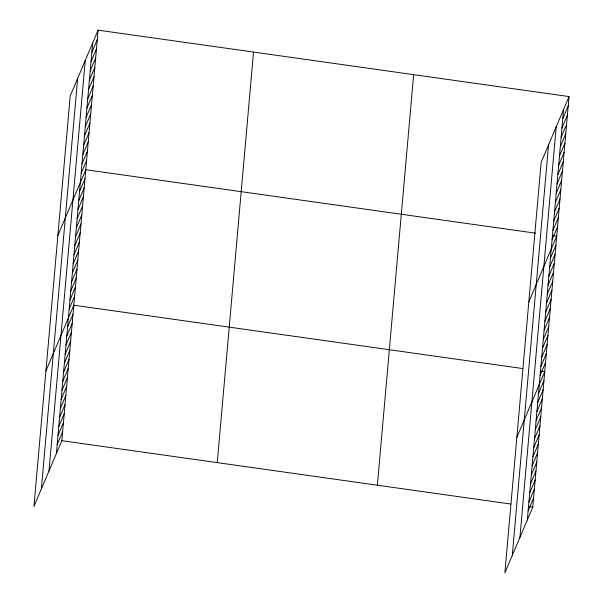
<?xml version="1.0" encoding="UTF-8"?>
<svg xmlns="http://www.w3.org/2000/svg" width="603" height="603" viewBox="0 0 603 603"><rect width="100%" height="100%" fill="white"/><g stroke="black" fill="none" stroke-linecap="round" stroke-linejoin="round"><path stroke-width="0.9" d="M41.358 488.965L77.636 78.42M48.986 470.988L85.264 60.443M56.388 453.546L92.674 42.994M98.123 30.15L70.227 95.862L33.949 506.414L61.845 440.703L98.123 30.15L569.051 96.586L532.773 507.138L504.877 572.85L541.155 162.297L569.051 96.586M217.253 462.622L253.531 52.077M377.365 485.211L413.643 74.659M512.286 555.401L548.564 144.856M519.914 537.424L556.192 126.879M527.316 519.982L563.601 109.429M91.844 52.303L97.302 39.459M91.023 61.604L96.48 48.76M90.201 70.913L95.658 58.069M89.38 80.222L94.837 67.37M88.558 89.523L94.008 76.679M87.737 98.832L93.186 85.988M86.915 108.133L92.365 95.289M86.093 117.442L91.543 104.598M85.272 126.751L90.721 113.899M84.45 136.052L89.9 123.208M83.621 145.361L89.078 132.517M82.799 154.662L88.257 141.818M81.978 163.971L87.435 151.127M81.156 173.28L86.613 160.428M57.896 235.449L85.784 169.737L535.524 233.18M79.536 191.611L84.993 178.767M78.737 200.648L84.194 187.804M77.938 209.678L83.395 196.834M77.146 218.708L82.596 205.864M76.347 227.746L81.797 214.894M75.548 236.775L80.998 223.932M74.749 245.805L80.199 232.962M73.95 254.835L79.4 241.991M73.151 263.873L78.601 251.029M72.352 272.903L77.81 260.059M71.553 281.933L77.011 269.089M70.755 290.97L76.212 278.119M69.956 300L75.413 287.156M69.164 309.03L74.614 296.186M45.918 370.935L73.815 305.216L522.665 368.539M67.566 327.097L73.016 314.253M66.767 336.127L72.217 323.283M65.968 345.157L71.418 332.313M65.169 354.195L70.626 341.343M64.37 363.225L69.827 350.381M63.571 372.255L69.028 359.411M62.772 381.284L68.229 368.441M61.981 390.322L67.43 377.478M61.182 399.352L66.632 386.508M60.383 408.382L65.833 395.538M59.584 417.419L65.034 404.568M58.785 426.449L64.235 413.605M57.986 435.479L63.443 422.635M57.187 444.509L62.644 431.665M562.772 118.738L568.23 105.894M561.951 128.04L567.408 115.196M561.129 137.348L566.586 124.504M560.308 146.657L565.765 133.806M559.486 155.958L564.936 143.115M558.664 165.267L564.114 152.423M557.843 174.569L563.292 161.725M557.021 183.877L562.471 171.033M556.2 193.186L561.649 180.335M555.378 202.487L560.828 189.644M554.549 211.796L560.006 198.952M553.727 221.097L559.185 208.254M552.906 230.406L558.363 217.562M552.084 239.715L557.541 226.864M528.823 301.884L556.712 236.172L552.303 235.547M550.464 258.054L555.921 245.202M549.665 267.084L555.122 254.24M548.866 276.114L554.323 263.27M548.074 285.144L553.524 272.3M547.275 294.181L552.725 281.33M546.476 303.211L551.926 290.367M545.677 312.241L551.127 299.397M544.878 321.278L550.328 308.427M544.079 330.308L549.529 317.464M543.28 339.338L548.738 326.494M542.481 348.368L547.939 335.524M541.682 357.406L547.14 344.554M540.891 366.436L546.341 353.592M540.092 375.465L545.542 362.622M516.846 437.371L544.743 371.652L540.326 371.033M538.494 393.533L543.944 380.689M537.695 402.563L543.145 389.719M536.896 411.593L542.346 398.749M536.097 420.63L541.554 407.779M535.298 429.66L540.755 416.816M534.499 438.69L539.956 425.846M533.708 447.728L539.157 434.876M532.909 456.757L538.358 443.914M532.11 465.787L537.559 452.943M531.311 474.817L536.76 461.973M530.512 483.855L535.961 471.003M529.713 492.885L535.163 480.041M528.914 501.915L534.371 489.071M528.115 510.952L533.572 498.101M61.845 440.703L510.696 504.018M528.356 506.512L532.773 507.138"/></g></svg>
